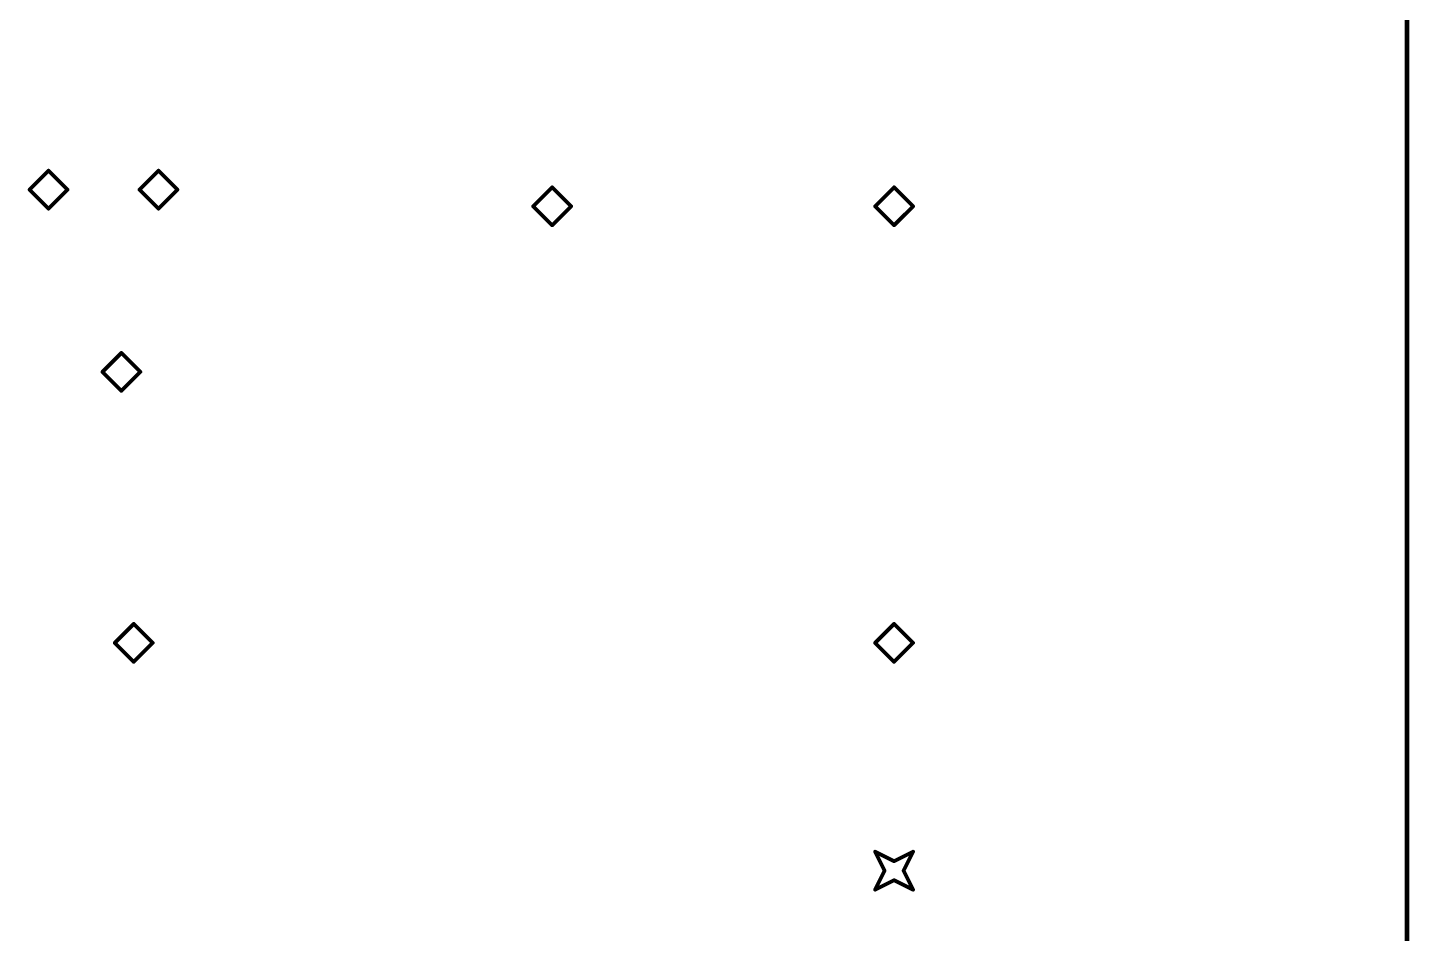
# Model space of a CAD drawing. Header units: inches. Extents: x 0 to 280, y 0 to 265.
# Drawn here: x 207.4 to 280.1, y 94.7 to 142.4 of the extents above; entities that cross this region are included whole.
import ezdxf

# ---------------------------------------------------------------- set-up
doc = ezdxf.new("R2010")
doc.units = ezdxf.units.IN
doc.layers.add('Board', color=6, linetype='Continuous')
doc.layers.add('Drill Drawing', color=1, linetype='Continuous')

msp = doc.modelspace()

# ---------------------------------------------------------------- linework, layer by layer
at = {"layer": 'Board'}
msp.add_lwpolyline([(280, 10, 0.25, 0.25, 0), (280, 190, 0.25, 0.25, 0)], format="xyseb", dxfattribs=at)
at = {"layer": 'Drill Drawing'}
for points in [[(207.489, 133.875, 0.2, 0.2, 0), (208.489, 134.875, 0.2, 0.2, 0)], [(208.489, 134.875, 0.2, 0.2, 0), (209.489, 133.875, 0.2, 0.2, 0)], [(213.275, 133.875, 0.2, 0.2, 0), (214.275, 134.875, 0.2, 0.2, 0)], [(214.275, 134.875, 0.2, 0.2, 0), (215.275, 133.875, 0.2, 0.2, 0)], [(207.489, 133.875, 0.2, 0.2, 0), (208.489, 132.875, 0.2, 0.2, 0)], [(208.489, 132.875, 0.2, 0.2, 0), (209.489, 133.875, 0.2, 0.2, 0)], [(213.275, 133.875, 0.2, 0.2, 0), (214.275, 132.875, 0.2, 0.2, 0)], [(214.275, 132.875, 0.2, 0.2, 0), (215.275, 133.875, 0.2, 0.2, 0)], [(234, 133, 0.2, 0.2, 0), (235, 134, 0.2, 0.2, 0)], [(235, 134, 0.2, 0.2, 0), (236, 133, 0.2, 0.2, 0)], [(252, 133, 0.2, 0.2, 0), (253, 134, 0.2, 0.2, 0)], [(253, 134, 0.2, 0.2, 0), (254, 133, 0.2, 0.2, 0)], [(234, 133, 0.2, 0.2, 0), (235, 132, 0.2, 0.2, 0)], [(235, 132, 0.2, 0.2, 0), (236, 133, 0.2, 0.2, 0)], [(252, 133, 0.2, 0.2, 0), (253, 132, 0.2, 0.2, 0)], [(253, 132, 0.2, 0.2, 0), (254, 133, 0.2, 0.2, 0)], [(211.325, 124.275, 0.2, 0.2, 0), (212.325, 125.275, 0.2, 0.2, 0)], [(212.325, 125.275, 0.2, 0.2, 0), (213.325, 124.275, 0.2, 0.2, 0)], [(211.325, 124.275, 0.2, 0.2, 0), (212.325, 123.275, 0.2, 0.2, 0)], [(212.325, 123.275, 0.2, 0.2, 0), (213.325, 124.275, 0.2, 0.2, 0)], [(211.975, 110, 0.2, 0.2, 0), (212.975, 111, 0.2, 0.2, 0)], [(212.975, 111, 0.2, 0.2, 0), (213.975, 110, 0.2, 0.2, 0)], [(252, 110, 0.2, 0.2, 0), (253, 111, 0.2, 0.2, 0)], [(253, 111, 0.2, 0.2, 0), (254, 110, 0.2, 0.2, 0)], [(211.975, 110, 0.2, 0.2, 0), (212.975, 109, 0.2, 0.2, 0)], [(212.975, 109, 0.2, 0.2, 0), (213.975, 110, 0.2, 0.2, 0)], [(252, 110, 0.2, 0.2, 0), (253, 109, 0.2, 0.2, 0)], [(253, 109, 0.2, 0.2, 0), (254, 110, 0.2, 0.2, 0)], [(252, 99, 0.2, 0.2, 0), (253, 98.5, 0.2, 0.2, 0)], [(252, 99, 0.2, 0.2, 0), (252.5, 98, 0.2, 0.2, 0)], [(253, 98.5, 0.2, 0.2, 0), (254, 99, 0.2, 0.2, 0)], [(253.5, 98, 0.2, 0.2, 0), (254, 99, 0.2, 0.2, 0)], [(252, 97, 0.2, 0.2, 0), (252.5, 98, 0.2, 0.2, 0)], [(252, 97, 0.2, 0.2, 0), (253, 97.5, 0.2, 0.2, 0)], [(253, 97.5, 0.2, 0.2, 0), (254, 97, 0.2, 0.2, 0)], [(253.5, 98, 0.2, 0.2, 0), (254, 97, 0.2, 0.2, 0)]]:
    msp.add_lwpolyline(points, format="xyseb", dxfattribs=at)
for points in [[(208.439, 134.875, 0.1, 0.1, 1), (208.539, 134.875, 0.1, 0.1, 1)], [(208.439, 134.875, 0.1, 0.1, 1), (208.539, 134.875, 0.1, 0.1, 1)], [(214.225, 134.875, 0.1, 0.1, 1), (214.325, 134.875, 0.1, 0.1, 1)], [(214.225, 134.875, 0.1, 0.1, 1), (214.325, 134.875, 0.1, 0.1, 1)], [(207.439, 133.875, 0.1, 0.1, 1), (207.539, 133.875, 0.1, 0.1, 1)], [(207.439, 133.875, 0.1, 0.1, 1), (207.539, 133.875, 0.1, 0.1, 1)], [(209.439, 133.875, 0.1, 0.1, 1), (209.539, 133.875, 0.1, 0.1, 1)], [(209.439, 133.875, 0.1, 0.1, 1), (209.539, 133.875, 0.1, 0.1, 1)], [(213.225, 133.875, 0.1, 0.1, 1), (213.325, 133.875, 0.1, 0.1, 1)], [(213.225, 133.875, 0.1, 0.1, 1), (213.325, 133.875, 0.1, 0.1, 1)], [(215.225, 133.875, 0.1, 0.1, 1), (215.325, 133.875, 0.1, 0.1, 1)], [(215.225, 133.875, 0.1, 0.1, 1), (215.325, 133.875, 0.1, 0.1, 1)], [(234.95, 134, 0.1, 0.1, 1), (235.05, 134, 0.1, 0.1, 1)], [(234.95, 134, 0.1, 0.1, 1), (235.05, 134, 0.1, 0.1, 1)], [(252.95, 134, 0.1, 0.1, 1), (253.05, 134, 0.1, 0.1, 1)], [(252.95, 134, 0.1, 0.1, 1), (253.05, 134, 0.1, 0.1, 1)], [(208.439, 132.875, 0.1, 0.1, 1), (208.539, 132.875, 0.1, 0.1, 1)], [(208.439, 132.875, 0.1, 0.1, 1), (208.539, 132.875, 0.1, 0.1, 1)], [(214.225, 132.875, 0.1, 0.1, 1), (214.325, 132.875, 0.1, 0.1, 1)], [(214.225, 132.875, 0.1, 0.1, 1), (214.325, 132.875, 0.1, 0.1, 1)], [(233.95, 133, 0.1, 0.1, 1), (234.05, 133, 0.1, 0.1, 1)], [(233.95, 133, 0.1, 0.1, 1), (234.05, 133, 0.1, 0.1, 1)], [(235.95, 133, 0.1, 0.1, 1), (236.05, 133, 0.1, 0.1, 1)], [(235.95, 133, 0.1, 0.1, 1), (236.05, 133, 0.1, 0.1, 1)], [(251.95, 133, 0.1, 0.1, 1), (252.05, 133, 0.1, 0.1, 1)], [(251.95, 133, 0.1, 0.1, 1), (252.05, 133, 0.1, 0.1, 1)], [(253.95, 133, 0.1, 0.1, 1), (254.05, 133, 0.1, 0.1, 1)], [(253.95, 133, 0.1, 0.1, 1), (254.05, 133, 0.1, 0.1, 1)], [(234.95, 132, 0.1, 0.1, 1), (235.05, 132, 0.1, 0.1, 1)], [(234.95, 132, 0.1, 0.1, 1), (235.05, 132, 0.1, 0.1, 1)], [(252.95, 132, 0.1, 0.1, 1), (253.05, 132, 0.1, 0.1, 1)], [(252.95, 132, 0.1, 0.1, 1), (253.05, 132, 0.1, 0.1, 1)], [(212.275, 125.275, 0.1, 0.1, 1), (212.375, 125.275, 0.1, 0.1, 1)], [(212.275, 125.275, 0.1, 0.1, 1), (212.375, 125.275, 0.1, 0.1, 1)], [(211.275, 124.275, 0.1, 0.1, 1), (211.375, 124.275, 0.1, 0.1, 1)], [(211.275, 124.275, 0.1, 0.1, 1), (211.375, 124.275, 0.1, 0.1, 1)], [(213.275, 124.275, 0.1, 0.1, 1), (213.375, 124.275, 0.1, 0.1, 1)], [(213.275, 124.275, 0.1, 0.1, 1), (213.375, 124.275, 0.1, 0.1, 1)], [(212.275, 123.275, 0.1, 0.1, 1), (212.375, 123.275, 0.1, 0.1, 1)], [(212.275, 123.275, 0.1, 0.1, 1), (212.375, 123.275, 0.1, 0.1, 1)], [(212.925, 111, 0.1, 0.1, 1), (213.025, 111, 0.1, 0.1, 1)], [(212.925, 111, 0.1, 0.1, 1), (213.025, 111, 0.1, 0.1, 1)], [(252.95, 111, 0.1, 0.1, 1), (253.05, 111, 0.1, 0.1, 1)], [(252.95, 111, 0.1, 0.1, 1), (253.05, 111, 0.1, 0.1, 1)], [(211.925, 110, 0.1, 0.1, 1), (212.025, 110, 0.1, 0.1, 1)], [(211.925, 110, 0.1, 0.1, 1), (212.025, 110, 0.1, 0.1, 1)], [(213.925, 110, 0.1, 0.1, 1), (214.025, 110, 0.1, 0.1, 1)], [(213.925, 110, 0.1, 0.1, 1), (214.025, 110, 0.1, 0.1, 1)], [(251.95, 110, 0.1, 0.1, 1), (252.05, 110, 0.1, 0.1, 1)], [(251.95, 110, 0.1, 0.1, 1), (252.05, 110, 0.1, 0.1, 1)], [(253.95, 110, 0.1, 0.1, 1), (254.05, 110, 0.1, 0.1, 1)], [(253.95, 110, 0.1, 0.1, 1), (254.05, 110, 0.1, 0.1, 1)], [(212.925, 109, 0.1, 0.1, 1), (213.025, 109, 0.1, 0.1, 1)], [(212.925, 109, 0.1, 0.1, 1), (213.025, 109, 0.1, 0.1, 1)], [(252.95, 109, 0.1, 0.1, 1), (253.05, 109, 0.1, 0.1, 1)], [(252.95, 109, 0.1, 0.1, 1), (253.05, 109, 0.1, 0.1, 1)], [(251.95, 99, 0.1, 0.1, 1), (252.05, 99, 0.1, 0.1, 1)], [(251.95, 99, 0.1, 0.1, 1), (252.05, 99, 0.1, 0.1, 1)], [(253.95, 99, 0.1, 0.1, 1), (254.05, 99, 0.1, 0.1, 1)], [(253.95, 99, 0.1, 0.1, 1), (254.05, 99, 0.1, 0.1, 1)], [(252.95, 98.5, 0.1, 0.1, 1), (253.05, 98.5, 0.1, 0.1, 1)], [(252.95, 98.5, 0.1, 0.1, 1), (253.05, 98.5, 0.1, 0.1, 1)], [(252.45, 98, 0.1, 0.1, 1), (252.55, 98, 0.1, 0.1, 1)], [(252.45, 98, 0.1, 0.1, 1), (252.55, 98, 0.1, 0.1, 1)], [(252.95, 97.5, 0.1, 0.1, 1), (253.05, 97.5, 0.1, 0.1, 1)], [(252.95, 97.5, 0.1, 0.1, 1), (253.05, 97.5, 0.1, 0.1, 1)], [(253.45, 98, 0.1, 0.1, 1), (253.55, 98, 0.1, 0.1, 1)], [(253.45, 98, 0.1, 0.1, 1), (253.55, 98, 0.1, 0.1, 1)], [(251.95, 97, 0.1, 0.1, 1), (252.05, 97, 0.1, 0.1, 1)], [(251.95, 97, 0.1, 0.1, 1), (252.05, 97, 0.1, 0.1, 1)], [(253.95, 97, 0.1, 0.1, 1), (254.05, 97, 0.1, 0.1, 1)], [(253.95, 97, 0.1, 0.1, 1), (254.05, 97, 0.1, 0.1, 1)]]:
    msp.add_lwpolyline(points, format="xyseb", close=True, dxfattribs=at)

doc.saveas('drawing.dxf')
